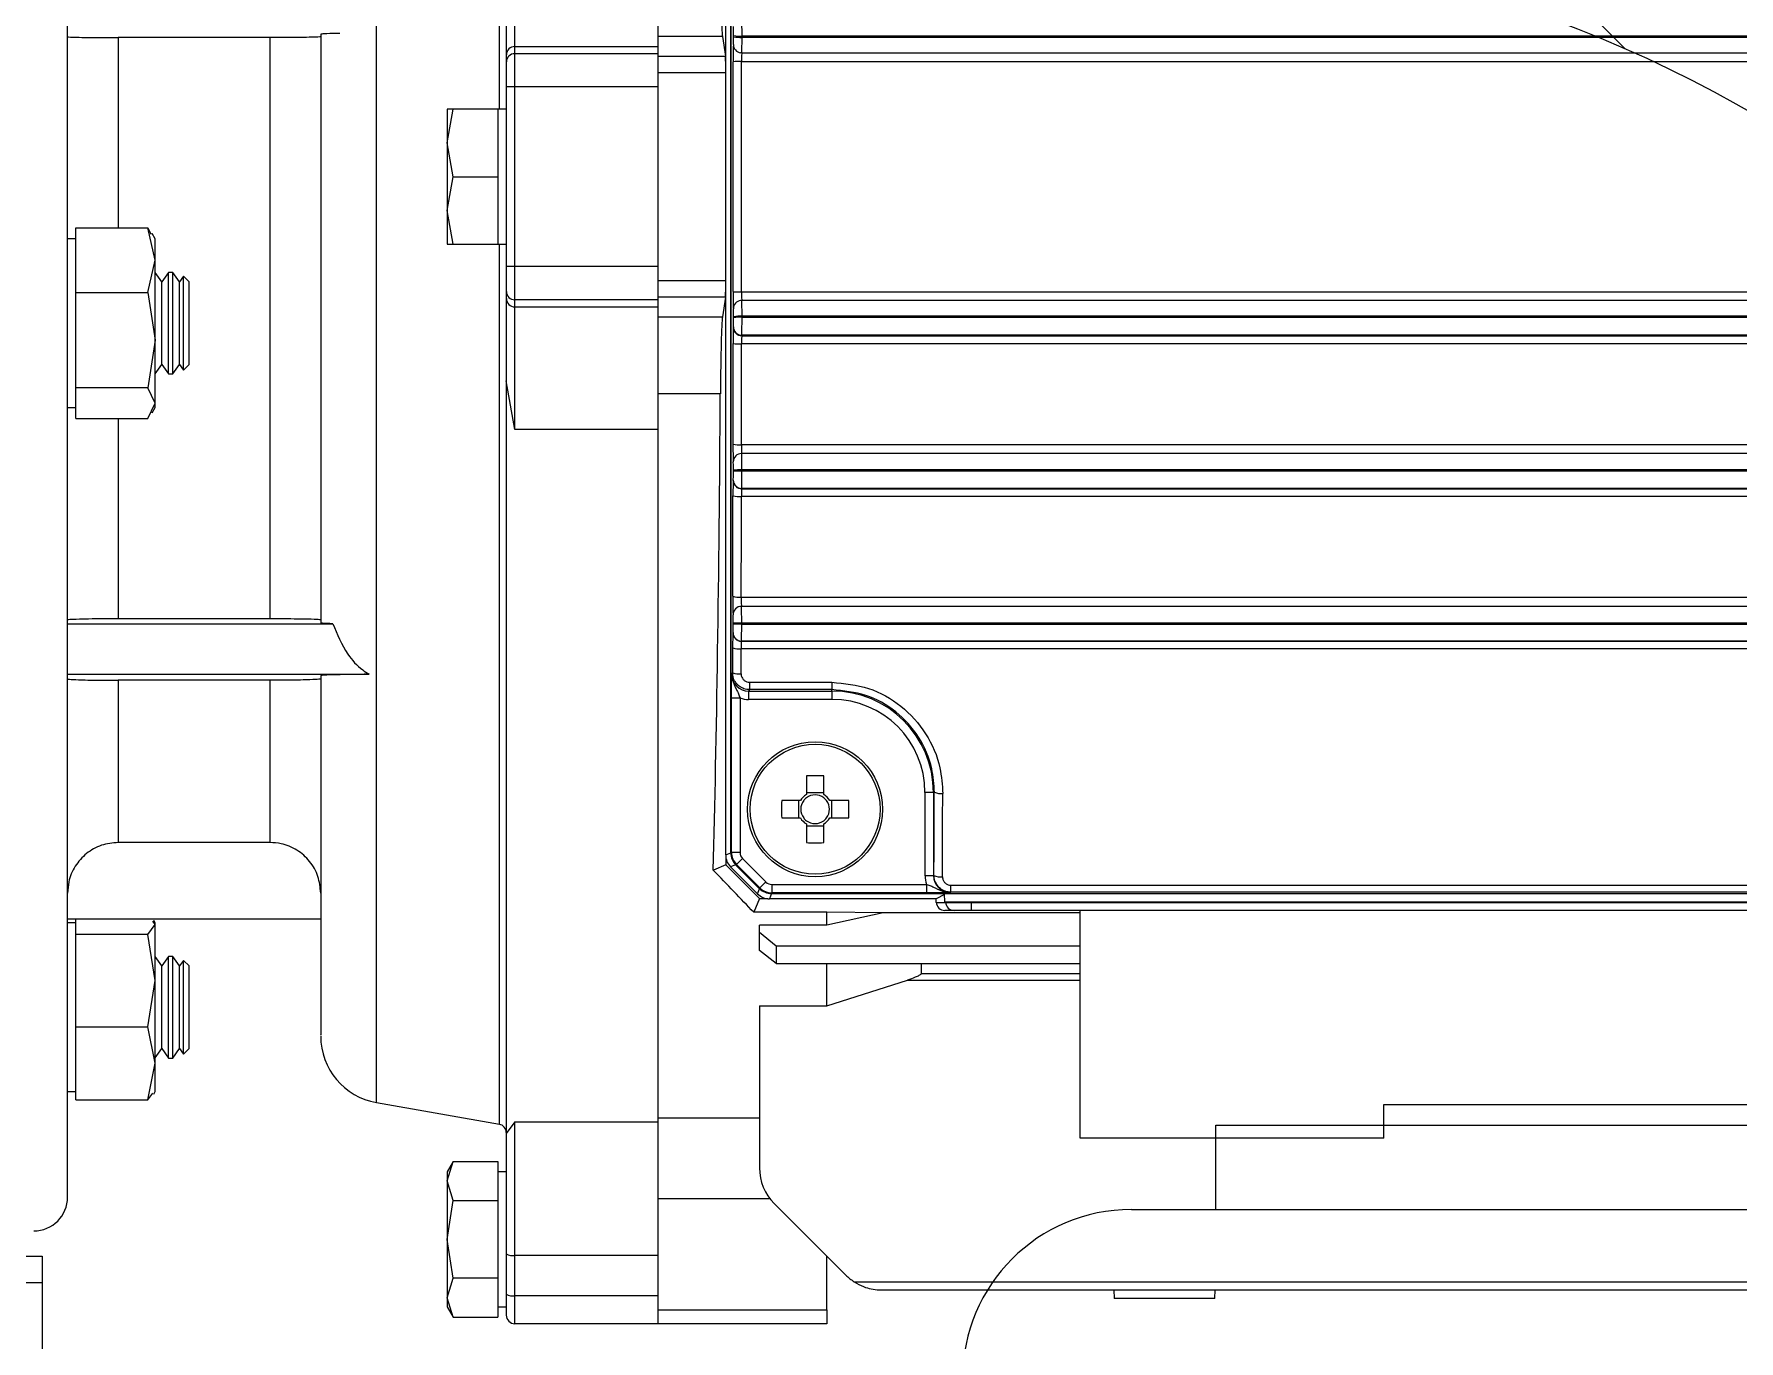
# Model space of a CAD drawing. Header units: centimetres. Extents: x 470464 to 524273, y 49611 to 59074.
# Drawn here: x 504121.59 to 504131.69, y 50554.76 to 50562.5 of the extents above; entities that cross this region are included whole.
import ezdxf

# ---------------------------------------------------------------- set-up
doc = ezdxf.new("R2010")
doc.units = ezdxf.units.CM
doc.header["$MEASUREMENT"] = 0
doc.layers.add('S-COLS-CONC', color=4, linetype='Continuous', lineweight=40)
doc.layers.add('vinç', color=7, linetype='Continuous')

# ---------------------------------------------------------------- blocks, each defined once
blk = doc.blocks.new('tyrhjutry5wjtuydhtsr')
at = {"color": 2, "linetype": 'Continuous', "lineweight": 25}
for p, q in [((71809.827, 30593.502), (71809.827, 30598.72)), ((71811.168, 30589.081), (71811.168, 30597.123)), ((71811.198, 30597.111), (71811.198, 30589.093)), ((71811.198, 30589.093), (71811.198, 30597.111)), ((71809.099, 30587.613), (71809.099, 30596.546)), ((71809.918, 30593.873), (71809.918, 30594.6)), ((71810.768, 30593.873), (71810.768, 30594.6)), ((71811.149, 30593.933), (71810.768, 30593.933)), ((71811.149, 30593.933), (71811.166, 30593.817)), ((71811.215, 30593.932), (71811.215, 30593.939)), ((71819.632, 30593.935), (71811.265, 30593.935)), ((71811.265, 30593.935), (71811.265, 30593.929)), ((71808.468, 30593.927), (71807.568, 30593.927)), ((71807.568, 30593.927), (71807.568, 30592.799)), ((71808.468, 30590.481), (71808.468, 30593.927)), ((71809.918, 30593.831), (71809.918, 30593.873)), ((71810.768, 30593.873), (71809.918, 30593.873)), ((71809.918, 30593.634), (71809.918, 30593.831)), ((71810.768, 30593.831), (71809.918, 30593.831)), ((71810.768, 30593.817), (71810.768, 30593.873)), ((71810.768, 30593.831), (71810.768, 30593.873)), ((71811.264, 30593.836), (71811.256, 30593.836)), ((71811.264, 30593.836), (71819.633, 30593.836)), ((71811.265, 30593.929), (71819.632, 30593.929)), ((71809.868, 30593.824), (71809.868, 30593.782)), ((71810.768, 30593.718), (71810.768, 30593.817)), ((71810.768, 30593.817), (71811.166, 30593.817)), ((71819.634, 30593.784), (71811.262, 30593.784)), ((71809.918, 30593.634), (71809.868, 30593.634)), ((71809.868, 30593.634), (71809.868, 30592.57)), ((71809.918, 30592.57), (71809.918, 30593.634)), ((71810.768, 30593.634), (71809.918, 30593.634)), ((71810.768, 30592.486), (71810.768, 30593.718)), ((71811.168, 30593.718), (71810.768, 30593.718)), ((71810.768, 30592.57), (71810.768, 30593.634)), ((71809.518, 30593.302), (71809.554, 30593.502)), ((71809.554, 30593.502), (71809.518, 30593.502)), ((71809.518, 30593.502), (71809.518, 30593.302)), ((71809.818, 30593.502), (71809.554, 30593.502)), ((71809.818, 30593.502), (71809.818, 30593.302)), ((71809.868, 30593.502), (71809.818, 30593.502)), ((71809.554, 30593.102), (71809.518, 30593.302)), ((71809.518, 30593.302), (71809.518, 30592.902)), ((71809.818, 30593.302), (71809.818, 30593.102)), ((71809.518, 30592.902), (71809.554, 30593.102)), ((71809.554, 30593.102), (71809.818, 30593.102)), ((71809.818, 30593.102), (71809.818, 30592.902)), ((71809.554, 30592.702), (71809.518, 30592.902)), ((71809.518, 30592.902), (71809.518, 30592.702)), ((71809.818, 30592.902), (71809.818, 30592.702)), ((71807.318, 30592.734), (71807.268, 30592.734)), ((71807.318, 30592.799), (71807.744, 30592.799)), ((71807.318, 30592.608), (71807.318, 30592.799)), ((71807.788, 30592.608), (71807.744, 30592.799)), ((71807.744, 30592.799), (71807.762, 30592.761)), ((71807.788, 30592.734), (71807.77, 30592.765)), ((71807.788, 30592.608), (71807.788, 30592.734)), ((71809.518, 30592.702), (71809.554, 30592.702)), ((71809.554, 30592.702), (71809.818, 30592.702)), ((71809.818, 30592.702), (71809.868, 30592.702)), ((71809.827, 30587.484), (71809.827, 30592.702)), ((71807.318, 30592.416), (71807.318, 30592.608)), ((71807.744, 30592.416), (71807.788, 30592.608)), ((71807.788, 30592.134), (71807.788, 30592.608)), ((71807.827, 30592.478), (71807.788, 30592.534)), ((71807.867, 30592.535), (71807.827, 30592.478)), ((71807.867, 30591.933), (71807.867, 30592.535)), ((71807.892, 30592.535), (71807.867, 30592.535)), ((71807.892, 30592.234), (71807.892, 30592.535)), ((71807.932, 30592.478), (71807.892, 30592.535)), ((71809.918, 30592.57), (71809.868, 30592.57)), ((71809.918, 30592.373), (71809.918, 30592.57)), ((71810.768, 30592.57), (71809.918, 30592.57)), ((71807.318, 30592.134), (71807.318, 30592.416)), ((71807.318, 30592.416), (71807.744, 30592.416)), ((71807.744, 30592.416), (71807.788, 30592.134)), ((71807.827, 30591.989), (71807.827, 30592.478)), ((71807.955, 30592.512), (71807.932, 30592.478)), ((71807.932, 30591.989), (71807.932, 30592.478)), ((71807.955, 30591.956), (71807.955, 30592.512)), ((71807.988, 30592.478), (71807.955, 30592.512)), ((71807.988, 30592.234), (71807.988, 30592.478)), ((71809.868, 30592.422), (71809.868, 30592.38)), ((71810.768, 30592.387), (71810.768, 30592.486)), ((71810.768, 30592.486), (71811.168, 30592.486)), ((71811.262, 30592.42), (71819.634, 30592.42)), ((71810.768, 30592.373), (71809.918, 30592.373)), ((71809.918, 30592.331), (71809.918, 30592.373)), ((71809.918, 30592.331), (71810.768, 30592.331)), ((71809.918, 30591.604), (71809.918, 30592.331)), ((71811.166, 30592.387), (71810.768, 30592.387)), ((71810.768, 30592.331), (71810.768, 30592.387)), ((71810.768, 30592.331), (71810.768, 30592.373)), ((71810.768, 30591.604), (71810.768, 30592.331)), ((71811.166, 30592.387), (71811.149, 30592.271)), ((71811.264, 30592.369), (71811.256, 30592.368)), ((71819.633, 30592.369), (71811.264, 30592.369)), ((71807.892, 30591.933), (71807.892, 30592.234)), ((71807.988, 30591.989), (71807.988, 30592.234)), ((71810.768, 30592.271), (71811.149, 30592.271)), ((71811.215, 30592.265), (71811.215, 30592.272)), ((71811.265, 30592.275), (71811.265, 30592.269)), ((71819.632, 30592.275), (71811.265, 30592.275)), ((71811.265, 30592.269), (71819.632, 30592.269)), ((71807.318, 30591.851), (71807.318, 30592.134)), ((71807.788, 30592.134), (71807.744, 30591.851)), ((71807.788, 30591.759), (71807.788, 30592.134)), ((71811.214, 30592.209), (71811.214, 30592.212)), ((71819.633, 30592.162), (71811.264, 30592.162)), ((71811.264, 30592.162), (71811.264, 30592.159)), ((71811.264, 30592.159), (71819.633, 30592.159)), ((71819.635, 30592.112), (71811.262, 30592.112)), ((71807.788, 30591.933), (71807.827, 30591.989)), ((71807.827, 30591.989), (71807.867, 30591.933)), ((71807.867, 30591.933), (71807.892, 30591.933)), ((71807.892, 30591.933), (71807.932, 30591.989)), ((71807.932, 30591.989), (71807.955, 30591.956)), ((71807.955, 30591.956), (71807.988, 30591.989)), ((71807.744, 30591.851), (71807.318, 30591.851)), ((71807.318, 30591.759), (71807.318, 30591.851)), ((71807.788, 30591.759), (71807.744, 30591.851)), ((71809.918, 30591.604), (71809.868, 30591.892)), ((71809.868, 30591.892), (71809.868, 30587.43)), ((71811.136, 30591.815), (71810.768, 30591.815)), ((71807.268, 30591.734), (71807.318, 30591.734)), ((71807.318, 30591.668), (71807.318, 30591.759)), ((71807.744, 30591.668), (71807.788, 30591.759)), ((71807.77, 30591.702), (71807.788, 30591.734)), ((71807.788, 30591.734), (71807.788, 30591.759)), ((71807.318, 30591.668), (71807.744, 30591.668)), ((71807.568, 30591.668), (71807.568, 30590.481)), ((71810.768, 30591.604), (71809.918, 30591.604)), ((71810.768, 30587.499), (71810.768, 30591.604)), ((71811.261, 30591.514), (71819.635, 30591.514)), ((71819.633, 30591.461), (71811.263, 30591.461)), ((71811.214, 30591.356), (71811.214, 30591.363)), ((71811.264, 30591.364), (71811.264, 30591.358)), ((71819.633, 30591.364), (71811.264, 30591.364)), ((71811.264, 30591.358), (71819.633, 30591.358)), ((71811.213, 30591.302), (71811.213, 30591.304)), ((71819.636, 30591.206), (71811.261, 30591.206)), ((71819.633, 30591.254), (71811.263, 30591.254)), ((71811.263, 30591.254), (71811.263, 30591.252)), ((71811.263, 30591.252), (71819.634, 30591.252)), ((71811.26, 30590.61), (71819.636, 30590.61)), ((71819.635, 30590.555), (71811.262, 30590.555)), ((71807.268, 30590.452), (71808.84, 30590.452)), ((71808.468, 30590.481), (71807.568, 30590.481)), ((71811.211, 30590.398), (71811.212, 30590.399)), ((71811.213, 30590.449), (71811.213, 30590.455)), ((71811.263, 30590.455), (71811.213, 30590.455)), ((71811.263, 30590.449), (71811.213, 30590.449)), ((71811.263, 30590.455), (71811.263, 30590.449)), ((71819.634, 30590.455), (71811.263, 30590.455)), ((71811.263, 30590.449), (71819.634, 30590.449)), ((71819.637, 30590.303), (71811.26, 30590.303)), ((71811.262, 30590.349), (71811.261, 30590.348)), ((71811.261, 30590.348), (71819.635, 30590.348)), ((71819.635, 30590.349), (71811.262, 30590.349)), ((71807.268, 30590.152), (71809.056, 30590.152)), ((71808.468, 30590.117), (71807.568, 30590.117)), ((71807.568, 30590.117), (71807.568, 30589.155)), ((71808.468, 30589.155), (71808.468, 30590.117)), ((71811.204, 30590.153), (71811.209, 30590.161)), ((71811.309, 30590.105), (71811.798, 30590.105)), ((71811.309, 30590.105), (71811.309, 30590.061)), ((71811.798, 30590.105), (71811.798, 30590.061)), ((71811.203, 30589.095), (71811.203, 30590.012)), ((71811.203, 30590.012), (71811.253, 30590.012)), ((71811.253, 30590.012), (71811.253, 30589.095)), ((71811.309, 30590.061), (71811.304, 30590.053)), ((71811.304, 30590.053), (71811.798, 30590.053)), ((71811.304, 30590.053), (71811.304, 30590.003)), ((71811.798, 30590.003), (71811.304, 30590.003)), ((71811.798, 30590.061), (71811.309, 30590.061)), ((71811.798, 30590.053), (71811.798, 30590.061)), ((71811.798, 30590.053), (71811.798, 30590.003)), ((71811.647, 30589.55), (71811.647, 30589.439)), ((71811.75, 30589.439), (71811.75, 30589.55)), ((71811.612, 30589.404), (71811.5, 30589.404)), ((71811.6, 30589.404), (71811.6, 30589.301)), ((71811.75, 30589.45), (71811.647, 30589.45)), ((71811.897, 30589.404), (71811.785, 30589.404)), ((71811.797, 30589.301), (71811.797, 30589.404)), ((71812.4, 30589.452), (71812.35, 30589.452)), ((71812.35, 30588.958), (71812.35, 30589.452)), ((71812.4, 30589.452), (71812.405, 30589.452)), ((71812.4, 30589.452), (71812.4, 30588.958)), ((71811.5, 30589.301), (71811.612, 30589.301)), ((71811.785, 30589.301), (71811.897, 30589.301)), ((71811.647, 30589.265), (71811.647, 30589.154)), ((71811.647, 30589.254), (71811.75, 30589.254)), ((71811.75, 30589.154), (71811.75, 30589.265)), ((71808.468, 30589.155), (71807.568, 30589.155)), ((71811.168, 30589.081), (71811.198, 30589.093)), ((71811.198, 30589.093), (71811.203, 30589.095)), ((71811.198, 30589.093), (71811.198, 30589.093)), ((71811.253, 30589.095), (71811.203, 30589.095)), ((71811.168, 30589.022), (71811.095, 30588.991)), ((71811.168, 30589.07), (71811.168, 30589.022)), ((71811.168, 30589.022), (71811.368, 30588.822)), ((71811.227, 30589.023), (71811.197, 30589.01)), ((71811.356, 30588.851), (71811.197, 30589.01)), ((71811.369, 30588.881), (71811.227, 30589.023)), ((71811.227, 30589.023), (71811.227, 30589.023)), ((71811.232, 30589.025), (71811.228, 30589.023)), ((71811.369, 30588.881), (71811.228, 30589.023)), ((71811.267, 30589.06), (71811.232, 30589.025)), ((71811.371, 30588.886), (71811.232, 30589.025)), ((71811.267, 30589.06), (71811.406, 30588.921)), ((71811.356, 30588.851), (71811.369, 30588.881)), ((71811.369, 30588.881), (71811.371, 30588.886)), ((71811.369, 30588.881), (71811.369, 30588.881)), ((71811.406, 30588.921), (71811.371, 30588.886)), ((71811.442, 30588.906), (71812.359, 30588.906)), ((71811.442, 30588.906), (71811.442, 30588.856)), ((71812.4, 30588.958), (71812.35, 30588.958)), ((71812.359, 30588.906), (71812.359, 30588.856)), ((71812.4, 30588.958), (71812.403, 30588.96)), ((71812.502, 30588.902), (71818.394, 30588.902)), ((71812.502, 30588.86), (71812.502, 30588.902)), ((71811.368, 30588.822), (71811.335, 30588.741)), ((71811.368, 30588.822), (71811.417, 30588.822)), ((71811.44, 30588.852), (71811.427, 30588.821)), ((71812.415, 30588.821), (71811.427, 30588.821)), ((71811.442, 30588.856), (71811.44, 30588.852)), ((71811.44, 30588.852), (71812.464, 30588.852)), ((71812.464, 30588.852), (71811.44, 30588.852)), ((71811.44, 30588.852), (71811.44, 30588.852)), ((71812.359, 30588.856), (71811.442, 30588.856)), ((71812.464, 30588.846), (71812.415, 30588.821)), ((71812.416, 30588.8), (71812.415, 30588.821)), ((71812.416, 30588.8), (71812.472, 30588.8)), ((71812.464, 30588.852), (71819.033, 30588.852)), ((71812.466, 30588.802), (71812.464, 30588.852)), ((71819.031, 30588.802), (71812.466, 30588.802)), ((71812.472, 30588.8), (71812.472, 30588.802)), ((71812.472, 30588.8), (71812.623, 30588.8)), ((71812.502, 30588.86), (71812.5, 30588.858)), ((71818.394, 30588.86), (71812.502, 30588.86)), ((71812.623, 30588.8), (71812.623, 30588.802)), ((71812.623, 30588.8), (71818.873, 30588.8)), ((71812.623, 30588.8), (71812.623, 30588.752)), ((71807.268, 30588.702), (71808.768, 30588.702)), ((71807.318, 30588.678), (71807.268, 30588.678)), ((71807.318, 30588.668), (71807.318, 30588.702)), ((71807.788, 30588.668), (71807.773, 30588.688)), ((71807.788, 30588.678), (71807.78, 30588.693)), ((71807.788, 30588.668), (71807.788, 30588.678)), ((71811.768, 30588.741), (71811.335, 30588.741)), ((71812.102, 30588.737), (71811.768, 30588.741)), ((71811.768, 30588.665), (71811.768, 30588.741)), ((71812.102, 30588.737), (71811.768, 30588.665)), ((71813.268, 30588.737), (71812.102, 30588.737)), ((71812.522, 30588.752), (71812.466, 30588.752)), ((71812.623, 30588.752), (71812.522, 30588.752)), ((71818.873, 30588.752), (71812.623, 30588.752)), ((71813.268, 30587.402), (71813.268, 30588.752)), ((71807.318, 30588.61), (71807.318, 30588.668)), ((71807.744, 30588.61), (71807.318, 30588.61)), ((71807.318, 30588.336), (71807.318, 30588.61)), ((71807.744, 30588.61), (71807.788, 30588.668)), ((71807.788, 30588.336), (71807.744, 30588.61)), ((71807.788, 30588.336), (71807.788, 30588.668)), ((71811.768, 30588.665), (71811.368, 30588.665)), ((71811.368, 30588.624), (71811.368, 30588.665)), ((71811.368, 30588.624), (71811.468, 30588.543)), ((71811.368, 30588.514), (71811.368, 30588.624)), ((71807.827, 30588.423), (71807.788, 30588.478)), ((71807.867, 30588.479), (71807.827, 30588.423)), ((71807.867, 30587.877), (71807.867, 30588.479)), ((71807.892, 30588.479), (71807.867, 30588.479)), ((71807.892, 30588.178), (71807.892, 30588.479)), ((71807.932, 30588.423), (71807.892, 30588.479)), ((71811.468, 30588.438), (71811.368, 30588.514)), ((71811.468, 30588.543), (71813.268, 30588.543)), ((71811.468, 30588.543), (71811.468, 30588.438)), ((71807.827, 30588.178), (71807.827, 30588.423)), ((71807.955, 30588.456), (71807.932, 30588.423)), ((71807.932, 30588.178), (71807.932, 30588.423)), ((71807.955, 30587.9), (71807.955, 30588.456)), ((71807.988, 30588.423), (71807.955, 30588.456)), ((71807.988, 30588.178), (71807.988, 30588.423)), ((71811.468, 30588.438), (71813.268, 30588.438)), ((71811.768, 30588.186), (71811.768, 30588.438)), ((71812.328, 30588.379), (71812.328, 30588.438)), ((71812.328, 30588.379), (71813.268, 30588.379)), ((71807.318, 30588.062), (71807.318, 30588.336)), ((71807.744, 30588.062), (71807.788, 30588.336)), ((71807.788, 30587.846), (71807.788, 30588.336)), ((71811.768, 30588.186), (71812.246, 30588.339)), ((71812.246, 30588.339), (71813.268, 30588.339)), ((71807.827, 30587.933), (71807.827, 30588.178)), ((71807.892, 30587.877), (71807.892, 30588.178)), ((71807.932, 30587.933), (71807.932, 30588.178)), ((71807.988, 30587.933), (71807.988, 30588.178)), ((71811.368, 30588.186), (71811.768, 30588.186)), ((71811.368, 30588.186), (71811.368, 30587.226)), ((71807.318, 30588.062), (71807.744, 30588.062)), ((71807.318, 30587.846), (71807.318, 30588.062)), ((71807.788, 30587.846), (71807.744, 30588.062)), ((71807.788, 30587.878), (71807.827, 30587.933)), ((71807.827, 30587.933), (71807.867, 30587.877)), ((71807.867, 30587.877), (71807.892, 30587.877)), ((71807.892, 30587.877), (71807.932, 30587.933)), ((71807.932, 30587.933), (71807.955, 30587.9)), ((71807.955, 30587.9), (71807.988, 30587.933)), ((71807.318, 30587.63), (71807.318, 30587.846)), ((71807.744, 30587.63), (71807.788, 30587.846)), ((71807.788, 30587.678), (71807.788, 30587.846)), ((71807.268, 30587.678), (71807.318, 30587.678)), ((71807.744, 30587.63), (71807.773, 30587.668)), ((71807.78, 30587.663), (71807.788, 30587.678)), ((71807.318, 30587.63), (71807.744, 30587.63)), ((71809.099, 30587.613), (71809.827, 30587.484)), ((71815.068, 30587.602), (71819.268, 30587.602)), ((71815.068, 30587.402), (71815.068, 30587.602)), ((71809.918, 30587.499), (71809.868, 30587.43)), ((71809.918, 30587.499), (71810.768, 30587.499)), ((71809.918, 30586.706), (71809.918, 30587.499)), ((71810.768, 30587.523), (71811.368, 30587.523)), ((71810.768, 30586.706), (71810.768, 30587.499)), ((71815.068, 30587.402), (71813.268, 30587.402)), ((71809.518, 30587.148), (71809.554, 30587.264)), ((71809.554, 30587.264), (71809.518, 30587.202)), ((71809.554, 30587.264), (71809.818, 30587.264)), ((71809.818, 30587.264), (71809.818, 30587.148)), ((71809.518, 30587.202), (71809.518, 30587.148)), ((71809.868, 30587.202), (71809.818, 30587.202)), ((71809.554, 30587.033), (71809.518, 30587.148)), ((71809.518, 30587.148), (71809.518, 30586.802)), ((71809.818, 30587.148), (71809.818, 30587.033)), ((71809.518, 30586.802), (71809.554, 30587.033)), ((71809.554, 30587.033), (71809.818, 30587.033)), ((71809.818, 30587.033), (71809.818, 30586.802)), ((71811.431, 30587.043), (71810.768, 30587.043)), ((71811.456, 30587.014), (71811.88, 30586.59)), ((71809.554, 30586.571), (71809.518, 30586.802)), ((71809.518, 30586.802), (71809.518, 30586.456)), ((71809.818, 30586.802), (71809.818, 30586.571)), ((71806.668, 30586.702), (71807.118, 30586.702)), ((71807.118, 30586.702), (71807.118, 30586.545)), ((71809.868, 30586.715), (71809.868, 30586.476)), ((71810.768, 30586.706), (71809.918, 30586.706)), ((71809.918, 30586.467), (71809.918, 30586.706)), ((71810.768, 30586.385), (71810.768, 30586.706)), ((71810.768, 30586.467), (71810.768, 30586.706)), ((71811.768, 30586.385), (71811.768, 30586.702)), ((71809.518, 30586.456), (71809.554, 30586.571)), ((71809.818, 30586.571), (71809.554, 30586.571)), ((71809.818, 30586.571), (71809.818, 30586.456)), ((71807.118, 30586.545), (71806.668, 30586.545)), ((71807.118, 30586.545), (71807.118, 30578.252)), ((71809.554, 30586.34), (71809.518, 30586.456)), ((71809.518, 30586.456), (71809.518, 30586.402)), ((71809.818, 30586.456), (71809.818, 30586.34)), ((71810.768, 30586.467), (71809.918, 30586.467)), ((71809.918, 30586.302), (71809.918, 30586.467)), ((71811.929, 30586.55), (71822.407, 30586.55)), ((71812.093, 30586.502), (71822.244, 30586.502)), ((71812.093, 30586.502), (71813.47, 30586.502)), ((71813.468, 30586.502), (71813.47, 30586.452)), ((71814.067, 30586.452), (71814.068, 30586.502)), ((71809.518, 30586.402), (71809.554, 30586.34)), ((71809.818, 30586.402), (71809.868, 30586.402)), ((71810.768, 30586.385), (71811.768, 30586.385)), ((71810.768, 30586.302), (71810.768, 30586.385)), ((71811.768, 30586.385), (71811.768, 30586.302)), ((71809.554, 30586.34), (71809.818, 30586.34)), ((71810.768, 30586.302), (71809.918, 30586.302)), ((71811.768, 30586.302), (71810.768, 30586.302))]:
    blk.add_line(p, q, dxfattribs=at)
at = {"color": 2, "linetype": 'Continuous', "lineweight": 25, "flags": 128}
for points in [[(71813.768, 30586.452), (71813.666, 30586.452), (71813.576, 30586.452), (71813.51, 30586.452), (71813.474, 30586.452), (71813.47, 30586.452)], [(71814.067, 30586.452), (71814.062, 30586.452), (71814.027, 30586.452), (71813.96, 30586.452), (71813.87, 30586.452), (71813.768, 30586.452)]]:
    blk.add_lwpolyline(points, dxfattribs=at)
at = {"color": 2, "linetype": 'Continuous', "lineweight": 25}
for radius in [0.4, 0.385]:
    blk.add_circle((71811.698, 30589.352), radius, dxfattribs=at)
for centre, radius, start, end in [((71811.253, 30594.125), 0.19, 258.4137, 273.6045), ((71811.253, 30594.118), 0.19, 258.4137, 273.6045), ((71809.918, 30593.824), 0.0496, 89.5648, 179.5581), ((71809.918, 30593.782), 0.0496, 89.5648, 179.5581), ((71811.264, 30593.886), 0.05, 179.9898, 261.2469), ((71811.25, 30593.288), 0.497, 88.619, 94.39), ((71809.918, 30592.422), 0.0496, 180.4419, 270.4352), ((71811.25, 30592.916), 0.497, 265.61, 271.381), ((71809.918, 30592.38), 0.0496, 180.4419, 270.4352), ((71811.264, 30592.319), 0.05, 98.5378, 180.0102), ((71811.253, 30592.086), 0.19, 86.3955, 101.5863), ((71811.253, 30592.079), 0.19, 86.3955, 101.5863), ((71811.25, 30592.454), 0.343, 263.634, 271.9986), ((71811.264, 30592.212), 0.05, 180.2757, 270.0303), ((71811.263, 30592.209), 0.05, 180.2757, 270.0303), ((71811.25, 30591.729), 0.216, 259.8286, 273.1739), ((71811.263, 30591.411), 0.05, 90.0264, 179.9577), ((71811.252, 30590.99), 0.374, 88.1687, 95.8295), ((71811.252, 30590.983), 0.374, 88.1687, 95.8295), ((71811.249, 30591.387), 0.181, 257.8873, 273.7637), ((71811.263, 30591.304), 0.05, 180.1472, 269.9838), ((71811.263, 30591.302), 0.05, 180.1472, 269.9838), ((71811.248, 30590.749), 0.14, 254.1711, 274.8682), ((71811.262, 30590.505), 0.05, 90.0204, 179.8701), ((71811.261, 30590.398), 0.05, 180.054, 269.9722), ((71811.262, 30590.399), 0.05, 180.054, 269.9722), ((71811.248, 30590.428), 0.125, 252.2861, 275.4135), ((71811.248, 30590.274), 0.12, 251.384, 275.6704), ((71811.798, 30589.452), 0.601, 0, 90), ((71811.798, 30589.452), 0.551, 0, 90), ((71811.698, 30588.113), 1.438, 87.9477, 92.0523), ((71812.937, 30589.352), 1.438, 177.9477, 182.0523), ((71811.698, 30589.352), 0.101, 120.6869, 149.3131), ((71811.698, 30589.352), 0.0851, 142.7589, 217.2411), ((71811.698, 30589.352), 0.0851, 127.2411, 142.7589), ((71811.698, 30589.352), 0.0851, 52.7589, 127.2411), ((71811.698, 30589.352), 0.101, 30.6869, 59.3131), ((71811.698, 30589.352), 0.0851, 37.2411, 52.7589), ((71811.698, 30589.352), 0.0851, 322.7589, 37.2411), ((71810.46, 30589.352), 1.438, 357.9477, 2.0523), ((71812.443, 30589.545), 0.1, 247.407, 276.5616), ((71811.698, 30589.352), 0.101, 210.6869, 239.3131), ((71811.698, 30589.352), 0.0851, 217.2411, 232.7589), ((71811.698, 30589.352), 0.0851, 232.7589, 307.2411), ((71811.698, 30589.352), 0.0851, 307.2411, 322.7589), ((71811.698, 30589.352), 0.101, 300.6869, 329.3131), ((71811.298, 30589.093), 0.1, 180.0009, 224.9991), ((71811.303, 30589.095), 0.1, 180.0036, 224.9964), ((71811.698, 30590.591), 1.438, 267.9477, 272.0523), ((71811.44, 30588.952), 0.1, 225.0009, 269.9991), ((71811.442, 30588.956), 0.1, 225.0036, 269.9964), ((71812.441, 30589.041), 0.0899, 244.5636, 277.2787), ((71812.522, 30588.802), 0.05, 181.9954, 269.9958), ((71809.168, 30588.007), 0.4, 180, 260), ((71809.818, 30587.435), 0.05, 0, 80), ((71811.668, 30587.226), 0.3, 180, 225), ((71807.068, 30587.052), 0.2, 270, 0), ((71809.906, 30586.785), 0.0794, 241.5184, 278.7795), ((71812.093, 30586.802), 0.3, 225, 237.0504), ((71809.906, 30586.546), 0.0794, 241.5184, 278.7795), ((71809.918, 30586.352), 0.05, 180, 270)]:
    blk.add_arc(centre, radius, start, end, dxfattribs=at)
for centre, major_axis, ratio, start_param, end_param in [((71811.152, 30594.524), (0, 0.6), 0.026186, 1.797483, 2.96706), ((71811.264, 30593.942), (0, 0.1), 0.008728, 4.642576, 6.178466), ((71811.214, 30593.942), (0, 0.05), 0.017455, 4.642576, 6.178466), ((71811.214, 30593.936), (0, 0.05), 0.017455, 3.858171, 4.642576), ((71811.214, 30593.786), (0, 0.1), 0.017455, 0.54156, 1.597059), ((71811.214, 30593.786), (0, 0.1), 0.017455, 6.277587, 6.824745), ((71811.214, 30593.936), (0, 0.05), 0.017455, 3.135994, 3.858171), ((71811.264, 30593.786), (0, 0.05), 0.03491, 6.277587, 7.880245), ((71811.264, 30593.936), (0, 0.1), 0.008728, 3.135994, 4.642576), ((71811.166, 30593.718), (0, 0.1), 0.026186, 5.368713, 6.108652), ((71810.76, 30593.102), (0, 25.929), 0.017455, 4.686126, 4.738652), ((71810.81, 30593.102), (0, 25.979), 0.017421, 4.686126, 4.738652), ((71811.166, 30592.486), (0, 0.1), 0.026186, 3.316126, 4.056065), ((71811.214, 30592.419), (0, 0.1), 0.017455, 1.544533, 3.147191), ((71811.264, 30592.419), (0, 0.05), 0.03491, 1.544533, 3.147191), ((71811.214, 30592.269), (0, 0.05), 0.017455, 4.782202, 6.288784), ((71811.264, 30592.269), (0, 0.1), 0.008728, 4.782202, 6.288784), ((71811.152, 30591.68), (0, 0.6), 0.026186, 0.174533, 1.34411), ((71811.214, 30592.262), (0, 0.05), 0.017455, 3.246312, 4.782202), ((71811.264, 30592.262), (0, 0.1), 0.008728, 3.246312, 4.782202), ((71810.76, 30593.102), (0, 25.929), 0.017455, 4.651219, 4.674254), ((71811.214, 30592.11), (0, 0.1), 0.017455, 0.10472, 1.532661), ((71811.264, 30592.11), (0, 0.05), 0.03491, 0.10472, 1.532661), ((71810.81, 30593.102), (0, 25.979), 0.017421, 4.651219, 4.674254), ((71810.99, 30593.102), (0, 5.725), 0.026186, 3.911468, 4.485703), ((71811.213, 30591.511), (0, 0.1), 0.017455, 1.509627, 3.112285), ((71811.263, 30591.511), (0, 0.05), 0.03491, 1.509627, 3.112285), ((71811.213, 30591.361), (0, 0.05), 0.017455, 4.747296, 6.253877), ((71811.263, 30591.361), (0, 0.1), 0.008728, 4.747296, 6.253877), ((71811.213, 30591.354), (0, 0.05), 0.017455, 3.211406, 4.747296), ((71811.263, 30591.354), (0, 0.1), 0.008728, 3.211406, 4.747296), ((71810.76, 30593.102), (0, 25.929), 0.017455, 4.616313, 4.639347), ((71811.213, 30591.203), (0, 0.1), 0.017455, 0.069813, 1.497755), ((71810.81, 30593.102), (0, 25.979), 0.017421, 4.616313, 4.639347), ((71811.263, 30591.203), (0, 0.05), 0.03491, 0.069813, 1.497755), ((71811.212, 30590.605), (0, 0.1), 0.017455, 1.47472, 3.077378), ((71811.262, 30590.605), (0, 0.05), 0.03491, 1.47472, 3.077378), ((71811.212, 30590.455), (0, 0.05), 0.017455, 4.712389, 6.218971), ((71811.262, 30590.455), (0, 0.1), 0.008728, 4.712389, 6.218971), ((71811.211, 30590.298), (0, 0.1), 0.017455, 0.034907, 1.462848), ((71811.212, 30590.449), (0, 0.05), 0.017455, 3.176499, 4.712389), ((71811.262, 30590.449), (0, 0.1), 0.008728, 3.176499, 4.712389), ((71810.76, 30593.102), (0, 25.929), 0.017455, 4.598707, 4.604441), ((71810.81, 30593.102), (0, 25.979), 0.017421, 4.598707, 4.604441), ((71811.261, 30590.298), (0, 0.05), 0.03491, 0.034907, 1.462848), ((71811.304, 30590.153), (0.0555, 0.0833), 0.999011, 2.158969, 3.729308), ((71811.304, 30590.153), (0.083, 0.125), 0.999505, 3.37756, 3.729308), ((71811.732, 30593.102), (0, 25.929), 0.026186, 4.551961, 4.571149), ((71811.782, 30593.102), (0, 25.979), 0.026136, 4.551961, 4.571149), ((71811.298, 30589.093), (0.0924, 0.0383), 0.999822, 2.748957, 3.534229), ((71811.303, 30589.095), (0.0462, 0.0191), 0.999822, 2.748957, 3.534229), ((71806.836, 30593.102), (5.728, -5.724), 0.01851, 0.686288, 0.751355), ((71811.268, 30589.081), (0.0924, 0.0383), 0.999955, 2.748909, 3.534276), ((71811.44, 30588.952), (-0.0383, -0.0924), 0.999822, 5.890549, 6.675821), ((71811.442, 30588.956), (-0.0191, -0.0462), 0.999822, 5.890549, 6.675821), ((71812.5, 30588.958), (0.125, 0.083), 0.999505, 2.553877, 2.905625), ((71812.5, 30588.958), (0.0833, 0.0555), 0.999011, 2.553877, 4.124217), ((71811.427, 30588.921), (0.0383, 0.0924), 0.999955, 2.748909, 3.534276), ((71812.466, 30588.802), (-0.05, 0), 0.999848, 0.034907, 1.570796)]:
    blk.add_ellipse(centre, major_axis=major_axis, ratio=ratio, start_param=start_param, end_param=end_param, dxfattribs=at)
for points, knots in [([(71807.268, 30593.102), (71807.268, 30593.287), (71807.268, 30593.656), (71807.268, 30594.215), (71807.268, 30594.776), (71807.268, 30595.34), (71807.268, 30595.89), (71807.268, 30596.422), (71807.268, 30596.923), (71807.268, 30597.388), (71807.268, 30597.807), (71807.268, 30598.173), (71807.268, 30598.483), (71807.268, 30598.761), (71807.268, 30598.98), (71807.268, 30599.126), (71807.268, 30599.143), (71807.268, 30599.152)], [0, 0, 0, 0, 0.058254, 0.116505, 0.178252, 0.240004, 0.304325, 0.368651, 0.434168, 0.500035, 0.565901, 0.631418, 0.695739, 0.760065, 0.842341, 0.922373, 1, 1, 1, 1]), ([(71809.868, 30594.312), (71809.868, 30594.252), (71809.868, 30594.129), (71809.868, 30593.985), (71809.868, 30593.876), (71809.868, 30593.841), (71809.868, 30593.824)], [0, 0, 0, 0, 0.247158, 0.5, 0.752842, 1, 1, 1, 1]), ([(71807.268, 30593.932), (71807.272, 30593.932), (71807.279, 30593.93), (71807.332, 30593.929), (71807.41, 30593.927), (71807.494, 30593.927), (71807.548, 30593.927), (71807.568, 30593.927)], [0, 0, 0, 0, 0.219314, 0.438673, 0.656567, 0.870887, 1, 1, 1, 1]), ([(71808.768, 30593.932), (71808.765, 30593.932), (71808.758, 30593.93), (71808.705, 30593.929), (71808.627, 30593.927), (71808.543, 30593.927), (71808.489, 30593.927), (71808.468, 30593.927)], [0, 0, 0, 0, 0.219314, 0.438673, 0.656567, 0.870887, 1, 1, 1, 1]), ([(71808.882, 30593.952), (71808.853, 30593.951), (71808.797, 30593.95), (71808.77, 30593.948), (71808.769, 30593.947), (71808.768, 30593.947)], [0, 0, 0, 0, 0.438742, 0.877363, 1, 1, 1, 1]), ([(71808.768, 30593.947), (71808.768, 30593.749), (71808.768, 30593.35), (71808.768, 30592.743), (71808.768, 30592.139), (71808.768, 30591.549), (71808.768, 30590.982), (71808.768, 30590.631), (71808.768, 30590.457)], [0, 0, 0, 0, 0.165291, 0.332046, 0.5, 0.667941, 0.834703, 1, 1, 1, 1]), ([(71809.868, 30593.782), (71809.868, 30593.777), (71809.868, 30593.768), (71809.868, 30593.732), (71809.868, 30593.686), (71809.868, 30593.651), (71809.868, 30593.634)], [0, 0, 0, 0, 0.242227, 0.5, 0.757773, 1, 1, 1, 1]), ([(71807.268, 30587.052), (71807.268, 30587.057), (71807.268, 30587.067), (71807.268, 30587.147), (71807.268, 30587.278), (71807.268, 30587.471), (71807.268, 30587.721), (71807.268, 30588.032), (71807.268, 30588.397), (71807.268, 30588.816), (71807.268, 30589.281), (71807.268, 30589.782), (71807.268, 30590.314), (71807.268, 30590.923), (71807.268, 30591.608), (71807.268, 30592.357), (71807.268, 30592.856), (71807.268, 30593.102)], [0, 0, 0, 0, 0.05825, 0.116505, 0.178252, 0.240004, 0.304325, 0.368651, 0.434168, 0.500035, 0.565901, 0.631418, 0.695739, 0.760065, 0.842341, 0.922377, 1, 1, 1, 1]), ([(71809.868, 30592.57), (71809.868, 30592.553), (71809.868, 30592.518), (71809.868, 30592.472), (71809.868, 30592.436), (71809.868, 30592.427), (71809.868, 30592.422)], [0, 0, 0, 0, 0.242227, 0.5, 0.757773, 1, 1, 1, 1]), ([(71809.868, 30592.38), (71809.868, 30592.363), (71809.868, 30592.328), (71809.868, 30592.219), (71809.868, 30592.075), (71809.868, 30591.952), (71809.868, 30591.892)], [0, 0, 0, 0, 0.247158, 0.5, 0.752842, 1, 1, 1, 1]), ([(71807.568, 30590.481), (71807.54, 30590.481), (71807.484, 30590.481), (71807.402, 30590.48), (71807.327, 30590.478), (71807.277, 30590.476), (71807.271, 30590.475), (71807.268, 30590.474)], [0, 0, 0, 0, 0.156066, 0.311512, 0.52127, 0.78719, 1, 1, 1, 1]), ([(71808.768, 30590.474), (71808.764, 30590.475), (71808.754, 30590.477), (71808.685, 30590.479), (71808.598, 30590.48), (71808.526, 30590.481), (71808.483, 30590.481), (71808.468, 30590.481)], [0, 0, 0, 0, 0.2831407, 0.5782791, 0.7616183, 0.9162323, 1, 1, 1, 1]), ([(71808.84, 30590.452), (71808.815, 30590.453), (71808.775, 30590.454), (71808.77, 30590.456), (71808.768, 30590.457)], [0, 0, 0, 0, 0.605217, 1, 1, 1, 1]), ([(71808.84, 30590.452), (71808.866, 30590.39), (71808.908, 30590.288), (71808.993, 30590.191), (71809.043, 30590.16), (71809.056, 30590.152)], [0, 0, 0, 0, 0.535246, 0.874903, 1, 1, 1, 1]), ([(71807.268, 30590.124), (71807.275, 30590.123), (71807.286, 30590.121), (71807.358, 30590.119), (71807.434, 30590.117), (71807.504, 30590.117), (71807.549, 30590.117), (71807.568, 30590.117)], [0, 0, 0, 0, 0.351324, 0.602165, 0.771834, 0.901578, 1, 1, 1, 1]), ([(71808.768, 30590.124), (71808.762, 30590.123), (71808.751, 30590.121), (71808.679, 30590.119), (71808.603, 30590.117), (71808.532, 30590.117), (71808.488, 30590.117), (71808.468, 30590.117)], [0, 0, 0, 0, 0.351324, 0.602165, 0.771834, 0.901578, 1, 1, 1, 1]), ([(71809.056, 30590.152), (71809.016, 30590.152), (71808.937, 30590.151), (71808.847, 30590.149), (71808.782, 30590.147), (71808.773, 30590.145), (71808.768, 30590.144)], [0, 0, 0, 0, 0.224731, 0.448446, 0.699384, 1, 1, 1, 1]), ([(71808.768, 30590.144), (71808.768, 30589.997), (71808.768, 30589.701), (71808.768, 30589.303), (71808.768, 30588.946), (71808.768, 30588.639), (71808.768, 30588.389), (71808.768, 30588.199), (71808.768, 30588.074), (71808.768, 30588.011), (71808.768, 30588.013), (71808.768, 30588.014)], [0, 0, 0, 0, 0.114145, 0.230424, 0.348169, 0.466662, 0.585154, 0.7029, 0.819178, 0.933323, 1, 1, 1, 1]), ([(71811.203, 30590.012), (71811.203, 30590.026), (71811.203, 30590.054), (71811.203, 30590.098), (71811.204, 30590.129), (71811.204, 30590.148), (71811.204, 30590.153), (71811.204, 30590.153)], [0, 0, 0, 0, 0.230378, 0.459751, 0.845614, 0.996458, 1, 1, 1, 1]), ([(71811.204, 30590.153), (71811.204, 30590.153), (71811.204, 30590.143), (71811.208, 30590.11), (71811.226, 30590.073), (71811.244, 30590.038), (71811.25, 30590.021), (71811.253, 30590.012)], [0, 0, 0, 0, 0.004156, 0.209418, 0.645446, 0.837982, 1, 1, 1, 1]), ([(71811.309, 30590.061), (71811.298, 30590.062), (71811.276, 30590.064), (71811.246, 30590.081), (71811.224, 30590.106), (71811.211, 30590.134), (71811.21, 30590.153), (71811.209, 30590.161)], [0, 0, 0, 0, 0.212598, 0.424954, 0.637499, 0.8514, 1, 1, 1, 1]), ([(71811.259, 30590.155), (71811.26, 30590.151), (71811.26, 30590.142), (71811.266, 30590.128), (71811.278, 30590.115), (71811.293, 30590.106), (71811.304, 30590.105), (71811.309, 30590.105)], [0, 0, 0, 0, 0.149315, 0.363892, 0.576475, 0.78827, 1, 1, 1, 1]), ([(71811.798, 30590.105), (71811.872, 30590.098), (71812.019, 30590.083), (71812.214, 30589.971), (71812.363, 30589.806), (71812.443, 30589.62), (71812.451, 30589.496), (71812.455, 30589.445)], [0, 0, 0, 0, 0.212019, 0.424105, 0.636852, 0.851036, 1, 1, 1, 1]), ([(71812.405, 30589.452), (71812.402, 30589.499), (71812.394, 30589.614), (71812.32, 30589.785), (71812.183, 30589.937), (71812.002, 30590.041), (71811.866, 30590.054), (71811.798, 30590.061)], [0, 0, 0, 0, 0.148935, 0.363073, 0.5758, 0.787915, 1, 1, 1, 1]), ([(71807.568, 30589.155), (71807.535, 30589.152), (71807.467, 30589.145), (71807.377, 30589.093), (71807.309, 30589.017), (71807.273, 30588.933), (71807.27, 30588.877), (71807.268, 30588.855)], [0, 0, 0, 0, 0.214509, 0.429016, 0.643595, 0.85832, 1, 1, 1, 1]), ([(71808.768, 30588.855), (71808.765, 30588.888), (71808.758, 30588.956), (71808.707, 30589.046), (71808.63, 30589.114), (71808.546, 30589.15), (71808.49, 30589.153), (71808.468, 30589.155)], [0, 0, 0, 0, 0.214869, 0.42974, 0.644558, 0.859242, 1, 1, 1, 1]), ([(71812.359, 30588.906), (71812.367, 30588.904), (71812.385, 30588.898), (71812.42, 30588.88), (71812.457, 30588.862), (71812.489, 30588.858), (71812.499, 30588.858), (71812.5, 30588.858)], [0, 0, 0, 0, 0.162018, 0.354554, 0.790582, 0.995844, 1, 1, 1, 1]), ([(71812.502, 30588.86), (71812.491, 30588.861), (71812.469, 30588.863), (71812.44, 30588.88), (71812.417, 30588.905), (71812.405, 30588.933), (71812.403, 30588.952), (71812.403, 30588.96)], [0, 0, 0, 0, 0.211226, 0.422106, 0.633194, 0.846371, 1, 1, 1, 1]), ([(71812.453, 30588.952), (71812.453, 30588.948), (71812.454, 30588.939), (71812.46, 30588.924), (71812.471, 30588.912), (71812.486, 30588.904), (71812.497, 30588.902), (71812.502, 30588.902)], [0, 0, 0, 0, 0.154746, 0.368894, 0.579996, 0.790026, 1, 1, 1, 1]), ([(71812.5, 30588.858), (71812.499, 30588.858), (71812.494, 30588.858), (71812.476, 30588.858), (71812.445, 30588.857), (71812.4, 30588.856), (71812.373, 30588.856), (71812.359, 30588.856)], [0, 0, 0, 0, 0.003542, 0.154386, 0.540249, 0.769622, 1, 1, 1, 1]), ([(71812.466, 30588.802), (71812.466, 30588.802), (71812.466, 30588.802), (71812.466, 30588.802), (71812.466, 30588.802)], [0, 0, 0, 0, 0.5661405, 1, 1, 1, 1]), ([(71812.328, 30588.379), (71812.328, 30588.379), (71812.328, 30588.377), (71812.325, 30588.374), (71812.32, 30588.37), (71812.309, 30588.363), (71812.284, 30588.352), (71812.261, 30588.344), (71812.246, 30588.339)], [0, 0, 0, 0, 0.037118, 0.087159, 0.173059, 0.258447, 0.506088, 1, 1, 1, 1]), ([(71809.868, 30587.43), (71809.868, 30587.388), (71809.868, 30587.303), (71809.868, 30587.129), (71809.868, 30586.932), (71809.868, 30586.787), (71809.868, 30586.715)], [0, 0, 0, 0, 0.247158, 0.5, 0.752842, 1, 1, 1, 1]), ([(71809.868, 30586.476), (71809.868, 30586.46), (71809.868, 30586.426), (71809.868, 30586.385), (71809.868, 30586.357), (71809.868, 30586.354), (71809.868, 30586.352)], [0, 0, 0, 0, 0.242227, 0.5, 0.757773, 1, 1, 1, 1]), ([(71811.929, 30586.55), (71811.948, 30586.54), (71811.995, 30586.513), (71812.051, 30586.503), (71812.087, 30586.502), (71812.092, 30586.502), (71812.093, 30586.502)], [0, 0, 0, 0, 0.352711, 0.904079, 0.993909, 1, 1, 1, 1])]:
    blk.add_open_spline(points, degree=3, knots=knots, dxfattribs=at)
blk = doc.blocks.new('ghfhjkdjfdkyufgfktuthkgt')
at = {"color": 2, "linetype": 'Continuous', "ltscale": 0.4}
blk.add_line((416812.589, 69062.672), (416812.38, 69062.881), dxfattribs=at)
at = {"color": 2, "ltscale": 0.4}
for centre, radius, start, end in [((416809.505, 69055.7), 8.092, 18.857, 92.2157), ((416809.501, 69055.654), 7.667, 20.3083, 92.3116)]:
    blk.add_arc(centre, radius, start, end, dxfattribs=at)
blk = doc.blocks.new('yguygyukfyukgjkhkjh')
at = {"color": 2, "ltscale": 0.4}
for p, q in [((416704.163, 68845.59), (416704.163, 68846.09)), ((416704.163, 68846.09), (416711.663, 68846.09)), ((416703.663, 68845.59), (416704.163, 68845.59))]:
    blk.add_line(p, q, dxfattribs=at)
at = {"color": 2, "ltscale": 1.2}
blk.add_line((416704.163, 68845.59), (416711.663, 68845.59), dxfattribs=at)
at = {"color": 2, "ltscale": 0.4}
blk.add_arc((416703.663, 68844.59), 1, 90, 180, dxfattribs=at)
blk = doc.blocks.new('DHSETSRDJFDS')
at = {"layer": 'S-COLS-CONC', "color": 2}
blk.add_blockref('tyrhjutry5wjtuydhtsr', (344996.091, 38188.611), dxfattribs=at)
at = {"layer": 'vinç', "color": 2}
for name, p in [('ghfhjkdjfdkyufgfktuthkgt', (0, -280.2)), ('yguygyukfyukgjkhkjh', (106, -70))]:
    blk.add_blockref(name, p, dxfattribs=at)

msp = doc.modelspace()

# ---------------------------------------------------------------- block references
at = {"layer": 'vinç', "color": 0}
msp.add_blockref('DHSETSRDJFDS', (87318.426, -18220.054), dxfattribs=at)

doc.saveas('drawing.dxf')
